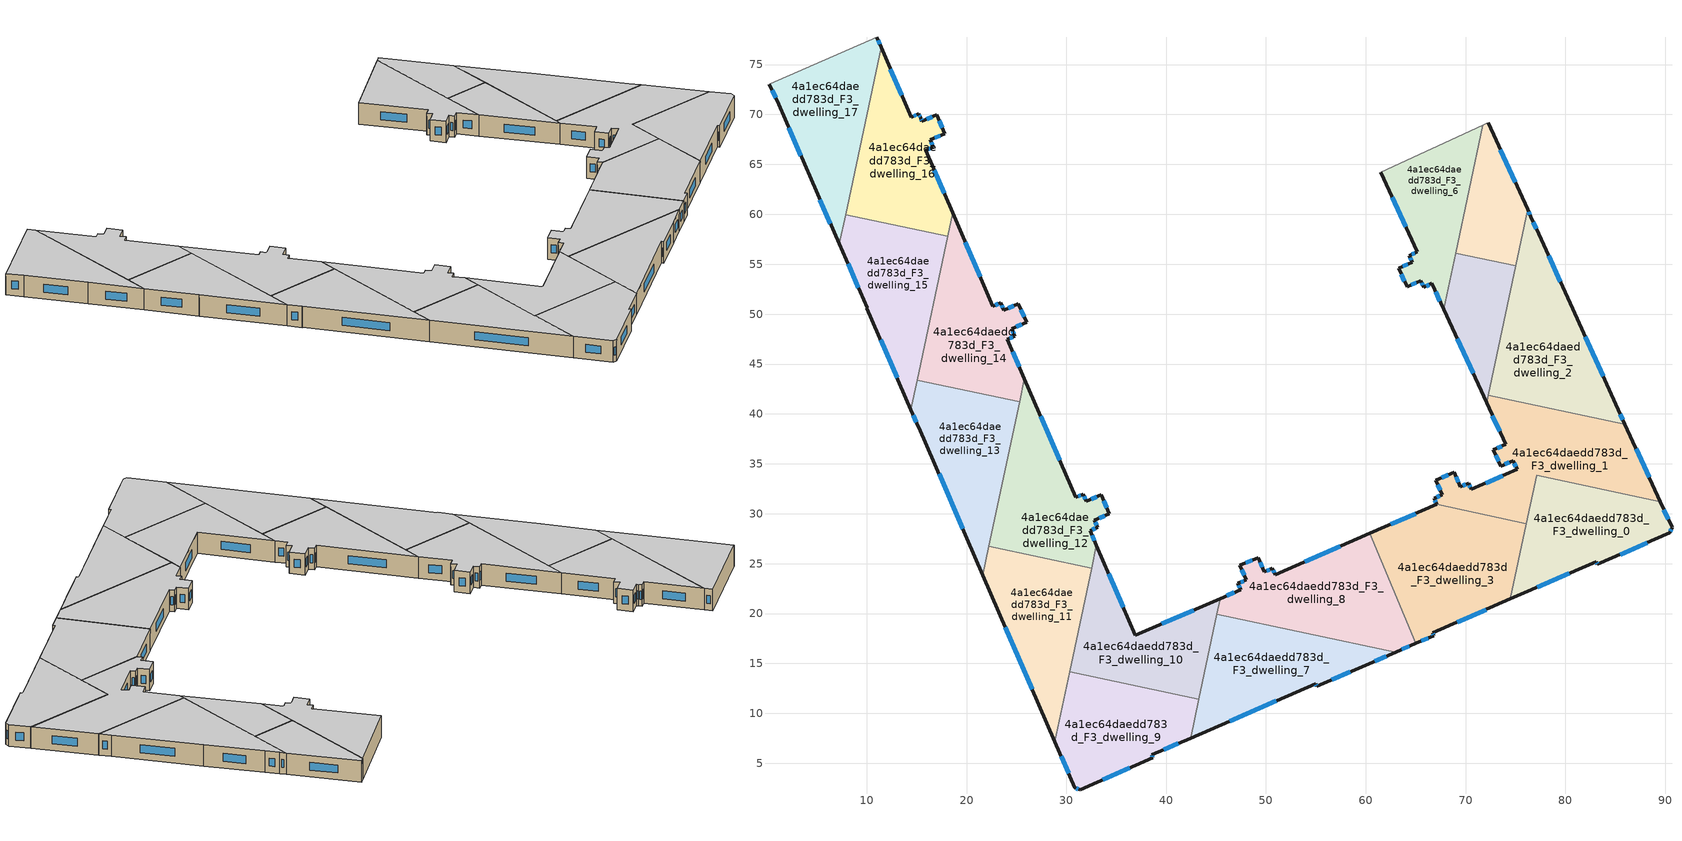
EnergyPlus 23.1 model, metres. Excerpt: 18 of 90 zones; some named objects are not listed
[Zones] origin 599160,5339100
4a1ec64daedd783d_F3_dwelling_0
 floor to 4a1ec64daedd783d_F2_dwelling_0 (EU_floor_Construction): 89.51,31.21 90.68,28.65 90.45,28.08 83.2,24.92 83.09,25.2 74.5,21.46 77.12,33.83 z9
 wall outside (EU_wall_Construction): 74.5,21.46 83.09,25.2 83.2,24.92 90.45,28.08 90.68,28.65 89.51,31.21 z9:12
 wall to 4a1ec64daedd783d_F3_dwelling_1 (EU_wall_Construction): 89.51,31.21 77.12,33.83 76.1,29.02 z9:12
 wall to 4a1ec64daedd783d_F3_dwelling_3 (EU_wall_Construction): 76.1,29.02 74.5,21.46 z9:12
 window (EU_Window_Construction): 90.31,29.45 89.88,30.4 / 90.52,28.26 90.61,28.47 / 85.47,25.91 88.18,27.09 / 83.13,25.11 83.17,25.01 / 77.19,22.64 80.4,24.03 z9.94:11.06
 ceiling to 4a1ec64daedd783d_F4_dwelling_0 (EU_floor_Construction): 90.45,28.08 90.68,28.65 89.51,31.21 77.12,33.83 74.5,21.46 83.09,25.2 83.2,24.92 z12
4a1ec64daedd783d_F3_dwelling_1
 floor to 4a1ec64daedd783d_F2_dwelling_1 (EU_floor_Construction): 85.96,38.96 89.51,31.21 77.12,33.83 76.1,29.02 67.09,30.93 67.11,30.94 66.84,31.57 67.65,31.92 67.02,33.37 68.85,34.16 69.48,32.72 70.29,33.07 70.56,32.45 75.16,34.44 74.75,35.33 73.53,34.77 72.79,36.39 74.01,36.95 72.1,41.12 72.26,41.87 z9
 wall outside (EU_wall_Construction): 72.1,41.12 74.01,36.95 72.79,36.39 73.53,34.77 74.75,35.33 75.16,34.44 70.56,32.45 70.29,33.07 69.48,32.72 68.85,34.16 67.02,33.37 67.65,31.92 66.84,31.57 67.11,30.94 67.09,30.93 / 89.51,31.21 85.96,38.96 z9:12
 wall to 4a1ec64daedd783d_F3_dwelling_2 (EU_wall_Construction): 85.96,38.96 72.26,41.87 z9:12
 wall to 4a1ec64daedd783d_F3_dwelling_3 (EU_wall_Construction): 67.09,30.93 76.1,29.02 z9:12
 wall to 4a1ec64daedd783d_F3_dwelling_4 (EU_wall_Construction): 72.26,41.87 72.1,41.12 z9:12
 window (EU_Window_Construction): 67.39,31.81 67.09,31.68 / 67.22,32.91 67.45,32.37 / 68.28,33.91 67.59,33.62 / 69.28,33.17 69.05,33.71 / 70.04,32.96 69.73,32.83 / 70.48,32.64 70.38,32.87 / 73.72,33.82 72,33.07 / 74.88,35.05 75.03,34.72 / 73.92,34.94 74.37,35.15 / 73.02,35.89 73.3,35.28 / 73.62,36.78 73.17,36.57 / 72.69,39.81 73.41,38.26 / 88.4,33.64 87.07,36.53 / 66.92,31.37 67.02,31.14 z9.94:11.06
 ceiling to 4a1ec64daedd783d_F4_dwelling_1 (EU_floor_Construction): 89.51,31.21 85.96,38.96 72.26,41.87 72.1,41.12 74.01,36.95 72.79,36.39 73.53,34.77 74.75,35.33 75.16,34.44 70.56,32.45 70.29,33.07 69.48,32.72 68.85,34.16 67.02,33.37 67.65,31.92 66.84,31.57 67.11,30.94 67.09,30.93 76.1,29.02 77.12,33.83 z12
4a1ec64daedd783d_F3_dwelling_10
 floor to 4a1ec64daedd783d_F2_dwelling_10 (EU_floor_Construction): 45.41,21.5 43.27,11.42 30.33,14.16 33.02,26.83 36.92,17.8 z9
 wall outside (EU_wall_Construction): 45.41,21.5 36.92,17.8 33.02,26.83 z9:12
 wall to 4a1ec64daedd783d_F3_dwelling_9 (EU_wall_Construction): 30.33,14.16 43.27,11.42 z9:12
 wall to 4a1ec64daedd783d_F3_dwelling_7 (EU_wall_Construction): 43.27,11.42 45.08,19.92 z9:12
 wall to 4a1ec64daedd783d_F3_dwelling_11 (EU_wall_Construction): 32.53,24.55 30.33,14.16 z9:12
 wall to 4a1ec64daedd783d_F3_dwelling_12 (EU_wall_Construction): 33.02,26.83 32.53,24.55 z9:12
 wall to 4a1ec64daedd783d_F3_dwelling_8 (EU_wall_Construction): 45.08,19.92 45.41,21.5 z9:12
 window (EU_Window_Construction): 42.75,20.34 39.58,18.96 / 35.7,20.63 34.24,24 z9.94:11.06
 ceiling to 4a1ec64daedd783d_F4_dwelling_10 (EU_floor_Construction): 43.27,11.42 45.41,21.5 36.92,17.8 33.02,26.83 30.33,14.16 z12
4a1ec64daedd783d_F3_dwelling_11
 floor to 4a1ec64daedd783d_F2_dwelling_11 (EU_floor_Construction): 32.53,24.54 28.85,7.17 21.64,23.85 22.25,26.72 z9
 wall outside (EU_wall_Construction): 21.64,23.85 28.85,7.17 z9:12
 wall to 4a1ec64daedd783d_F3_dwelling_12 (EU_wall_Construction): 32.53,24.54 22.25,26.72 z9:12
 wall to 4a1ec64daedd783d_F3_dwelling_13 (EU_wall_Construction): 22.25,26.72 21.64,23.85 z9:12
 wall to 4a1ec64daedd783d_F3_dwelling_9 (EU_wall_Construction): 28.85,7.17 30.33,14.16 z9:12
 window (EU_Window_Construction): 23.9,18.63 26.59,12.4 z9.94:11.06
 ceiling to 4a1ec64daedd783d_F4_dwelling_11 (EU_floor_Construction): 28.85,7.17 32.53,24.54 22.25,26.72 21.64,23.85 z12
4a1ec64daedd783d_F3_dwelling_12
 floor to 4a1ec64daedd783d_F2_dwelling_12 (EU_floor_Construction): 25.81,43.5 30.94,31.64 31.7,31.97 32.01,31.24 33.49,31.88 34.3,30.01 32.82,29.37 33.14,28.64 32.38,28.31 33.02,26.83 32.53,24.54 22.25,26.72 z9
 wall outside (EU_wall_Construction): 33.02,26.83 32.38,28.31 33.14,28.64 32.82,29.37 34.3,30.01 33.49,31.88 32.01,31.24 31.7,31.97 30.94,31.64 25.81,43.5 z9:12
 wall to 4a1ec64daedd783d_F3_dwelling_14 (EU_wall_Construction): 25.81,43.5 25.32,41.2 z9:12
 wall to 4a1ec64daedd783d_F3_dwelling_13 (EU_wall_Construction): 25.32,41.2 22.25,26.73 z9:12
 window (EU_Window_Construction): 31.46,31.87 31.17,31.74 / 31.91,31.47 31.79,31.74 / 33.03,31.68 32.47,31.44 / 34.05,30.59 33.74,31.29 / 33.28,29.57 33.84,29.81 / 33.04,28.87 32.92,29.14 / 32.61,28.41 32.9,28.54 / 32.82,27.3 32.58,27.85 / 29.33,35.36 27.41,39.78 z9.94:11.06
 ceiling to 4a1ec64daedd783d_F4_dwelling_12 (EU_floor_Construction): 32.53,24.54 33.02,26.83 32.38,28.31 33.14,28.64 32.82,29.37 34.3,30.01 33.49,31.88 32.01,31.24 31.7,31.97 30.94,31.64 25.81,43.5 22.25,26.72 z12
4a1ec64daedd783d_F3_dwelling_13
 floor to 4a1ec64daedd783d_F2_dwelling_13 (EU_floor_Construction): 25.32,41.2 21.64,23.85 15.24,38.66 15.19,38.63 14.42,40.41 15.05,43.38 z9
 wall outside (EU_wall_Construction): 14.42,40.41 15.19,38.63 15.24,38.66 21.64,23.85 z9:12
 wall to 4a1ec64daedd783d_F3_dwelling_14 (EU_wall_Construction): 25.32,41.2 15.05,43.38 z9:12
 wall to 4a1ec64daedd783d_F3_dwelling_15 (EU_wall_Construction): 15.05,43.38 14.42,40.41 z9:12
 window (EU_Window_Construction): 17.25,34.02 19.63,28.5 / 14.66,39.85 14.95,39.19 z9.94:11.06
 ceiling to 4a1ec64daedd783d_F4_dwelling_13 (EU_floor_Construction): 21.64,23.85 25.32,41.2 15.05,43.38 14.42,40.41 15.19,38.63 15.24,38.66 z12
4a1ec64daedd783d_F3_dwelling_14
 floor to 4a1ec64daedd783d_F2_dwelling_14 (EU_floor_Construction): 18.61,60.14 22.65,50.79 23.41,51.12 23.73,50.4 25.2,51.04 26.02,49.16 24.54,48.52 24.85,47.79 24.09,47.47 25.81,43.5 25.32,41.2 15.05,43.38 z9
 wall outside (EU_wall_Construction): 25.81,43.5 24.09,47.47 24.85,47.79 24.54,48.52 26.02,49.16 25.2,51.04 23.73,50.4 23.41,51.12 22.65,50.79 18.61,60.14 z9:12
 wall to 4a1ec64daedd783d_F3_dwelling_16 (EU_wall_Construction): 18.61,60.14 18.11,57.78 z9:12
 wall to 4a1ec64daedd783d_F3_dwelling_15 (EU_wall_Construction): 18.11,57.78 15.05,43.38 z9:12
 window (EU_Window_Construction): 23.17,51.02 22.89,50.9 / 23.63,50.62 23.51,50.9 / 24.74,50.84 24.19,50.6 / 25.76,49.75 25.46,50.45 / 25,48.72 25.55,48.96 / 24.75,48.02 24.63,48.29 / 24.33,47.57 24.61,47.69 / 25.27,44.75 24.63,46.22 / 21.38,53.73 19.88,57.21 z9.94:11.06
 ceiling to 4a1ec64daedd783d_F4_dwelling_14 (EU_floor_Construction): 25.32,41.2 25.81,43.5 24.09,47.47 24.85,47.79 24.54,48.52 26.02,49.16 25.2,51.04 23.73,50.4 23.41,51.12 22.65,50.79 18.61,60.14 15.05,43.38 z12
4a1ec64daedd783d_F3_dwelling_15
 floor to 4a1ec64daedd783d_F2_dwelling_15 (EU_floor_Construction): 18.11,57.79 14.42,40.41 10.01,50.61 10.05,50.63 7.26,57.03 7.88,59.96 z9
 wall outside (EU_wall_Construction): 7.26,57.03 10.05,50.63 10.01,50.61 14.42,40.41 z9:12
 wall to 4a1ec64daedd783d_F3_dwelling_16 (EU_wall_Construction): 18.11,57.79 7.88,59.96 z9:12
 wall to 4a1ec64daedd783d_F3_dwelling_17 (EU_wall_Construction): 7.88,59.96 7.26,57.03 z9:12
 window (EU_Window_Construction): 11.39,47.41 13.04,43.6 / 8.13,55.02 9.17,52.64 z9.94:11.06
 ceiling to 4a1ec64daedd783d_F4_dwelling_15 (EU_floor_Construction): 14.42,40.41 18.11,57.79 7.88,59.96 7.26,57.03 10.05,50.63 10.01,50.61 z12
4a1ec64daedd783d_F3_dwelling_16
 floor to 4a1ec64daedd783d_F2_dwelling_16 (EU_floor_Construction): 17.02,69.97 17.83,68.09 16.35,67.45 16.66,66.73 15.91,66.4 18.61,60.14 18.11,57.79 7.88,59.96 11.44,76.73 14.46,69.73 15.22,70.05 15.4,69.64 15.54,69.33 z9
 wall outside (EU_wall_Construction): 18.61,60.14 15.91,66.4 16.66,66.73 16.35,67.45 17.83,68.09 17.02,69.97 15.54,69.33 15.4,69.64 15.22,70.05 14.46,69.73 11.44,76.73 z9:12
 wall to 4a1ec64daedd783d_F3_dwelling_17 (EU_wall_Construction): 11.44,76.73 7.88,59.96 z9:12
 window (EU_Window_Construction): 14.99,69.95 14.7,69.83 / 15.35,69.77 15.28,69.92 / 15.5,69.43 15.44,69.54 / 16.55,69.77 16,69.53 / 17.57,68.68 17.27,69.38 / 16.81,67.65 17.36,67.89 / 16.56,66.95 16.45,67.23 / 16.14,66.5 16.43,66.62 / 17.76,62.1 16.75,64.44 / 13.51,71.92 12.39,74.53 z9.94:11.06
 ceiling to 4a1ec64daedd783d_F4_dwelling_16 (EU_floor_Construction): 18.11,57.79 18.61,60.14 15.91,66.4 16.66,66.73 16.35,67.45 17.83,68.09 17.02,69.97 15.54,69.33 15.4,69.64 15.22,70.05 14.46,69.73 11.44,76.73 7.88,59.96 z12
4a1ec64daedd783d_F3_dwelling_17
 floor to 4a1ec64daedd783d_F2_dwelling_17 (EU_floor_Construction): 11,77.73 11.44,76.73 7.26,57.03 4.43,63.51 1.18,71.02 0.26,73.04 0.32,73.06 z9
 wall outside (EU_wall_Construction): 11.44,76.73 11,77.73 / 0.26,73.04 1.18,71.02 4.43,63.51 7.26,57.03 z9:12
 wall adiabatic (EU_wall_Construction): 11,77.73 0.32,73.06 0.26,73.04 z9:12
 window (EU_Window_Construction): 11.3,77.04 11.14,77.42 / 5.32,61.48 6.37,59.06 / 2.2,68.67 3.41,65.87 / 0.55,72.41 0.89,71.65 z9.94:11.06
 ceiling to 4a1ec64daedd783d_F4_dwelling_17 (EU_floor_Construction): 7.26,57.03 11.44,76.73 11,77.73 0.32,73.06 0.26,73.04 1.18,71.02 4.43,63.51 z12
4a1ec64daedd783d_F3_dwelling_2
 floor to 4a1ec64daedd783d_F2_dwelling_2 (EU_floor_Construction): 77.31,58.03 80.49,51.08 85.3,40.42 85.96,38.96 72.26,41.87 76.2,60.49 76.54,59.75 z9
 wall outside (EU_wall_Construction): 85.96,38.96 85.3,40.42 80.49,51.08 77.31,58.03 76.54,59.75 76.2,60.49 z9:12
 wall to 4a1ec64daedd783d_F3_dwelling_5 (EU_wall_Construction): 76.2,60.49 75.01,54.84 z9:12
 wall to 4a1ec64daedd783d_F3_dwelling_4 (EU_wall_Construction): 75.01,54.84 72.26,41.87 z9:12
 window (EU_Window_Construction): 77.07,58.57 76.78,59.21 / 79.49,53.26 78.31,55.85 / 83.79,43.76 82,47.74 / 85.75,39.42 85.51,39.96 / 76.44,59.98 76.31,60.26 z9.94:11.06
 ceiling to 4a1ec64daedd783d_F4_dwelling_2 (EU_floor_Construction): 85.96,38.96 85.3,40.42 80.49,51.08 77.31,58.03 76.54,59.75 76.2,60.49 72.26,41.87 z12
4a1ec64daedd783d_F3_dwelling_3
 floor to 4a1ec64daedd783d_F2_dwelling_3 (EU_floor_Construction): 76.1,29.02 74.5,21.46 66.7,18.08 66.8,17.79 65.01,17.01 60.41,28.02 67.09,30.93 z9
 wall outside (EU_wall_Construction): 65.01,17.01 66.8,17.79 66.7,18.08 74.5,21.46 / 67.09,30.93 60.41,28.02 z9:12
 wall to 4a1ec64daedd783d_F3_dwelling_8 (EU_wall_Construction): 60.41,28.02 65.01,17.01 z9:12
 window (EU_Window_Construction): 69.14,19.14 72.05,20.4 / 66.77,17.88 66.73,17.99 / 65.57,17.25 66.24,17.54 / 65,30.02 62.5,28.94 z9.94:11.06
 ceiling to 4a1ec64daedd783d_F4_dwelling_3 (EU_floor_Construction): 74.5,21.46 76.1,29.02 67.09,30.93 60.41,28.02 65.01,17.01 66.8,17.79 66.7,18.08 z12
4a1ec64daedd783d_F3_dwelling_4
 floor to 4a1ec64daedd783d_F2_dwelling_4 (EU_floor_Construction): 75.01,54.84 72.1,41.12 67.8,50.48 69,56.11 z9
 wall outside (EU_wall_Construction): 67.8,50.48 72.1,41.12 z9:12
 wall to 4a1ec64daedd783d_F3_dwelling_5 (EU_wall_Construction): 75.01,54.84 69,56.11 z9:12
 wall to 4a1ec64daedd783d_F3_dwelling_6 (EU_wall_Construction): 69,56.11 67.8,50.48 z9:12
 window (EU_Window_Construction): 69.15,47.54 70.75,44.05 z9.94:11.06
 ceiling to 4a1ec64daedd783d_F4_dwelling_4 (EU_floor_Construction): 72.1,41.12 75.01,54.84 69,56.11 67.8,50.48 z12
4a1ec64daedd783d_F3_dwelling_5
 floor to 4a1ec64daedd783d_F2_dwelling_5 (EU_floor_Construction): 72.26,69.16 76.2,60.49 75.01,54.84 69,56.11 71.71,68.92 72.14,69.11 z9
 wall outside (EU_wall_Construction): 76.2,60.49 72.26,69.16 z9:12
 wall adiabatic (EU_wall_Construction): 72.26,69.16 72.14,69.11 71.71,68.92 z9:12
 wall to 4a1ec64daedd783d_F3_dwelling_6 (EU_wall_Construction): 71.71,68.92 69,56.11 z9:12
 window (EU_Window_Construction): 74.97,63.21 73.49,66.44 z9.94:11.06
 ceiling to 4a1ec64daedd783d_F4_dwelling_5 (EU_floor_Construction): 75.01,54.84 76.2,60.49 72.26,69.16 72.14,69.11 71.71,68.92 69,56.11 z12
4a1ec64daedd783d_F3_dwelling_6
 floor to 4a1ec64daedd783d_F2_dwelling_6 (EU_floor_Construction): 71.71,68.92 67.8,50.48 66.61,53.07 65.79,52.69 65.49,53.36 64.13,52.73 63.29,54.58 64.64,55.2 64.34,55.86 65.16,56.24 61.5,64.23 z9
 wall outside (EU_wall_Construction): 61.5,64.23 65.16,56.24 64.34,55.86 64.64,55.2 63.29,54.58 64.13,52.73 65.49,53.36 65.79,52.69 66.61,53.07 67.8,50.48 z9:12
 wall adiabatic (EU_wall_Construction): 71.71,68.92 61.5,64.23 z9:12
 window (EU_Window_Construction): 63.55,54 63.87,53.31 / 64.22,55 63.71,54.77 / 64.43,55.65 64.55,55.41 / 64.9,56.12 64.6,55.98 / 62.65,61.73 64.01,58.74 / 66.99,52.26 67.43,51.29 / 66.05,52.81 66.36,52.95 / 65.58,53.15 65.7,52.9 / 64.56,52.93 65.06,53.16 z9.94:11.06
 ceiling to 4a1ec64daedd783d_F4_dwelling_6 (EU_floor_Construction): 67.8,50.48 71.71,68.92 61.5,64.23 65.16,56.24 64.34,55.86 64.64,55.2 63.29,54.58 64.13,52.73 65.49,53.36 65.79,52.69 66.61,53.07 z12
4a1ec64daedd783d_F3_dwelling_7
 floor to 4a1ec64daedd783d_F2_dwelling_7 (EU_floor_Construction): 62.98,16.13 59.98,14.82 55.07,12.7 54.97,12.97 42.45,7.52 45.07,19.92 z9
 wall outside (EU_wall_Construction): 42.45,7.52 54.97,12.97 55.07,12.7 59.98,14.82 62.98,16.13 z9:12
 wall to 4a1ec64daedd783d_F3_dwelling_8 (EU_wall_Construction): 62.98,16.13 45.07,19.92 z9:12
 wall to 4a1ec64daedd783d_F3_dwelling_9 (EU_wall_Construction): 43.27,11.42 42.45,7.52 z9:12
 window (EU_Window_Construction): 60.92,15.23 62.04,15.72 / 56.61,13.36 58.44,14.16 / 55,12.89 55.04,12.79 / 46.37,9.23 51.04,11.27 z9.94:11.06
 ceiling to 4a1ec64daedd783d_F4_dwelling_7 (EU_floor_Construction): 59.98,14.82 62.98,16.13 45.07,19.92 42.45,7.52 54.97,12.97 55.07,12.7 z12
4a1ec64daedd783d_F3_dwelling_8
 floor to 4a1ec64daedd783d_F2_dwelling_8 (EU_floor_Construction): 60.41,28.02 65.01,17.01 62.98,16.13 45.07,19.92 45.41,21.5 47.47,22.39 47.2,23.02 48.01,23.37 47.38,24.82 49.21,25.62 49.84,24.17 50.65,24.52 50.93,23.9 z9
 wall outside (EU_wall_Construction): 60.41,28.02 50.93,23.9 50.65,24.52 49.84,24.17 49.21,25.62 47.38,24.82 48.01,23.37 47.2,23.02 47.47,22.39 45.41,21.5 / 62.98,16.13 65.01,17.01 z9:12
 window (EU_Window_Construction): 48.64,25.37 47.95,25.07 / 49.64,24.62 49.41,25.16 / 50.4,24.41 50.09,24.28 / 50.84,24.09 50.74,24.33 / 57.44,26.73 53.9,25.19 / 63.62,16.4 64.38,16.73 / 46.82,22.11 46.05,21.78 / 47.28,22.82 47.38,22.59 / 47.75,23.26 47.45,23.13 / 47.58,24.37 47.81,23.83 z9.94:11.06
 ceiling to 4a1ec64daedd783d_F4_dwelling_8 (EU_floor_Construction): 65.01,17.01 60.41,28.02 50.93,23.9 50.65,24.52 49.84,24.17 49.21,25.62 47.38,24.82 48.01,23.37 47.2,23.02 47.47,22.39 45.41,21.5 45.07,19.92 62.98,16.13 z12
4a1ec64daedd783d_F3_dwelling_9
 floor to 4a1ec64daedd783d_F2_dwelling_9 (EU_floor_Construction): 43.27,11.42 42.45,7.52 38.57,5.84 38.66,5.54 31.38,2.36 30.85,2.54 28.85,7.17 30.33,14.16 z9
 wall outside (EU_wall_Construction): 28.85,7.17 30.85,2.54 31.38,2.36 38.66,5.54 38.57,5.84 42.45,7.52 z9:12
 window (EU_Window_Construction): 39.78,6.37 41.23,6.99 / 38.63,5.63 38.6,5.74 / 33.66,3.35 36.38,4.54 / 31.02,2.48 31.21,2.41 / 29.47,5.72 30.22,3.99 z9.94:11.06
 ceiling to 4a1ec64daedd783d_F4_dwelling_9 (EU_floor_Construction): 42.45,7.52 43.27,11.42 30.33,14.16 28.85,7.17 30.85,2.54 31.38,2.36 38.66,5.54 38.57,5.84 z12
[Building]
EU S2 Campaign: North Axis=0; Terrain=City; Solar Distribution=FullExterior
[Site:Location]
Vienna: Latitude=48; Longitude=16.5; Time Zone=1; Elevation=183
[SizingPeriod:WeatherFileDays]
AnnualSizingPeriod: Begin Month=1; Begin Day of Month=1; End Month=12; End Day of Month=31; Day of Week for Start Day=Monday; Use Weather File Daylight Saving Period=No; Use Weather File Rain and Snow Indicators=No
[MATERIAL]
EU_InternalMass_Material: Roughness=MediumRough; Thickness=0.1; Conductivity=1; Density=1800; Specific Heat=900; Thermal Absorptance=0.9; Solar Absorptance=0.7; Visible Absorptance=0.7
[MATERIAL:NOMASS] Roughness=MediumRough; Thermal Absorptance=0.9; Solar Absorptance=0.7; Visible Absorptance=0.7
Name | Thermal Resistance
EU_wall_NoMass | 0.914258
EU_floor_NoMass | 1.09711
[WINDOWMATERIAL:SIMPLEGLAZINGSYSTEM]
EU_Window_SimpleGlazing: UFactor=2.09642; Solar Heat Gain Coefficient=0.65; Visible Transmittance=0.65
[CONSTRUCTION]
EU_wall_Construction: EU_wall_NoMass
EU_floor_Construction: EU_floor_NoMass
EU_Window_Construction: EU_Window_SimpleGlazing
EU_InternalMass_Construction: EU_InternalMass_Material
[ZONE] Type=1; Multiplier=1; Ceiling Height=autocalculate; Floor Area=autocalculate; Part of Total Floor Area=Yes
Name | Volume
4a1ec64daedd783d_F3_dwelling_0 | 325.647
4a1ec64daedd783d_F3_dwelling_1 | 408.702
4a1ec64daedd783d_F3_dwelling_10 | 325.064
4a1ec64daedd783d_F3_dwelling_11 | 326.219
4a1ec64daedd783d_F3_dwelling_12 | 326.174
4a1ec64daedd783d_F3_dwelling_13 | 325.652
4a1ec64daedd783d_F3_dwelling_14 | 325.607
4a1ec64daedd783d_F3_dwelling_15 | 325.638
4a1ec64daedd783d_F3_dwelling_16 | 325.633
4a1ec64daedd783d_F3_dwelling_17 | 325.603
4a1ec64daedd783d_F3_dwelling_2 | 400.353
4a1ec64daedd783d_F3_dwelling_3 | 418.328
4a1ec64daedd783d_F3_dwelling_4 | 182.31
4a1ec64daedd783d_F3_dwelling_5 | 182.321
4a1ec64daedd783d_F3_dwelling_6 | 273.592
4a1ec64daedd783d_F3_dwelling_7 | 345.525
4a1ec64daedd783d_F3_dwelling_8 | 393.91
4a1ec64daedd783d_F3_dwelling_9 | 325.06
[INTERNALMASS] Construction=EU_InternalMass_Construction
Name | Zone or ZoneList | Surface Area
4a1ec64daedd783d_F3_dwelling_0_EU_InternalMass | 4a1ec64daedd783d_F3_dwelling_0 | 108.548
4a1ec64daedd783d_F3_dwelling_1_EU_InternalMass | 4a1ec64daedd783d_F3_dwelling_1 | 136.229
4a1ec64daedd783d_F3_dwelling_2_EU_InternalMass | 4a1ec64daedd783d_F3_dwelling_2 | 133.452
4a1ec64daedd783d_F3_dwelling_3_EU_InternalMass | 4a1ec64daedd783d_F3_dwelling_3 | 139.453
4a1ec64daedd783d_F3_dwelling_4_EU_InternalMass | 4a1ec64daedd783d_F3_dwelling_4 | 60.7695
4a1ec64daedd783d_F3_dwelling_5_EU_InternalMass | 4a1ec64daedd783d_F3_dwelling_5 | 60.7738
4a1ec64daedd783d_F3_dwelling_6_EU_InternalMass | 4a1ec64daedd783d_F3_dwelling_6 | 91.195
4a1ec64daedd783d_F3_dwelling_7_EU_InternalMass | 4a1ec64daedd783d_F3_dwelling_7 | 115.174
4a1ec64daedd783d_F3_dwelling_8_EU_InternalMass | 4a1ec64daedd783d_F3_dwelling_8 | 131.295
4a1ec64daedd783d_F3_dwelling_9_EU_InternalMass | 4a1ec64daedd783d_F3_dwelling_9 | 108.354
4a1ec64daedd783d_F3_dwelling_10_EU_InternalMass | 4a1ec64daedd783d_F3_dwelling_10 | 108.354
4a1ec64daedd783d_F3_dwelling_11_EU_InternalMass | 4a1ec64daedd783d_F3_dwelling_11 | 108.738
4a1ec64daedd783d_F3_dwelling_12_EU_InternalMass | 4a1ec64daedd783d_F3_dwelling_12 | 108.725
4a1ec64daedd783d_F3_dwelling_13_EU_InternalMass | 4a1ec64daedd783d_F3_dwelling_13 | 108.552
4a1ec64daedd783d_F3_dwelling_14_EU_InternalMass | 4a1ec64daedd783d_F3_dwelling_14 | 108.534
4a1ec64daedd783d_F3_dwelling_15_EU_InternalMass | 4a1ec64daedd783d_F3_dwelling_15 | 108.547
4a1ec64daedd783d_F3_dwelling_16_EU_InternalMass | 4a1ec64daedd783d_F3_dwelling_16 | 108.544
4a1ec64daedd783d_F3_dwelling_17_EU_InternalMass | 4a1ec64daedd783d_F3_dwelling_17 | 108.534
[OTHEREQUIPMENT] Fuel Type=Electricity; Design Level Calculation Method=Watts/Area; Power per Zone Floor Area=1; Fraction Latent=0; Fraction Radiant=0; Fraction Lost=0; Carbon Dioxide Generation Rate=0; EndUse Subcategory=EU_Step8_InternalGains
Name | Zone or ZoneList or Space or SpaceList | Schedule
EU_Step8_InternalGain_4a1ec64daedd783d_F3_dwelling_0_f000 | 4a1ec64daedd783d_F3_dwelling_0 | EU_Step8_GainSchedule_4a1ec64daedd783d_F3_dwelling_0_f000
EU_Step8_InternalGain_4a1ec64daedd783d_F3_dwelling_1_f000 | 4a1ec64daedd783d_F3_dwelling_1 | EU_Step8_GainSchedule_4a1ec64daedd783d_F3_dwelling_1_f000
EU_Step8_InternalGain_4a1ec64daedd783d_F3_dwelling_2_f000 | 4a1ec64daedd783d_F3_dwelling_2 | EU_Step8_GainSchedule_4a1ec64daedd783d_F3_dwelling_2_f000
EU_Step8_InternalGain_4a1ec64daedd783d_F3_dwelling_3_f000 | 4a1ec64daedd783d_F3_dwelling_3 | EU_Step8_GainSchedule_4a1ec64daedd783d_F3_dwelling_3_f000
EU_Step8_InternalGain_4a1ec64daedd783d_F3_dwelling_4_f000 | 4a1ec64daedd783d_F3_dwelling_4 | EU_Step8_GainSchedule_4a1ec64daedd783d_F3_dwelling_4_f000
EU_Step8_InternalGain_4a1ec64daedd783d_F3_dwelling_5_f000 | 4a1ec64daedd783d_F3_dwelling_5 | EU_Step8_GainSchedule_4a1ec64daedd783d_F3_dwelling_5_f000
EU_Step8_InternalGain_4a1ec64daedd783d_F3_dwelling_6_f000 | 4a1ec64daedd783d_F3_dwelling_6 | EU_Step8_GainSchedule_4a1ec64daedd783d_F3_dwelling_6_f000
EU_Step8_InternalGain_4a1ec64daedd783d_F3_dwelling_7_f000 | 4a1ec64daedd783d_F3_dwelling_7 | EU_Step8_GainSchedule_4a1ec64daedd783d_F3_dwelling_7_f000
EU_Step8_InternalGain_4a1ec64daedd783d_F3_dwelling_8_f000 | 4a1ec64daedd783d_F3_dwelling_8 | EU_Step8_GainSchedule_4a1ec64daedd783d_F3_dwelling_8_f000
EU_Step8_InternalGain_4a1ec64daedd783d_F3_dwelling_9_f000 | 4a1ec64daedd783d_F3_dwelling_9 | EU_Step8_GainSchedule_4a1ec64daedd783d_F3_dwelling_9_f000
EU_Step8_InternalGain_4a1ec64daedd783d_F3_dwelling_10_f000 | 4a1ec64daedd783d_F3_dwelling_10 | EU_Step8_GainSchedule_4a1ec64daedd783d_F3_dwelling_10_f000
EU_Step8_InternalGain_4a1ec64daedd783d_F3_dwelling_11_f000 | 4a1ec64daedd783d_F3_dwelling_11 | EU_Step8_GainSchedule_4a1ec64daedd783d_F3_dwelling_11_f000
EU_Step8_InternalGain_4a1ec64daedd783d_F3_dwelling_12_f000 | 4a1ec64daedd783d_F3_dwelling_12 | EU_Step8_GainSchedule_4a1ec64daedd783d_F3_dwelling_12_f000
EU_Step8_InternalGain_4a1ec64daedd783d_F3_dwelling_13_f000 | 4a1ec64daedd783d_F3_dwelling_13 | EU_Step8_GainSchedule_4a1ec64daedd783d_F3_dwelling_13_f000
EU_Step8_InternalGain_4a1ec64daedd783d_F3_dwelling_14_f000 | 4a1ec64daedd783d_F3_dwelling_14 | EU_Step8_GainSchedule_4a1ec64daedd783d_F3_dwelling_14_f000
EU_Step8_InternalGain_4a1ec64daedd783d_F3_dwelling_15_f000 | 4a1ec64daedd783d_F3_dwelling_15 | EU_Step8_GainSchedule_4a1ec64daedd783d_F3_dwelling_15_f000
EU_Step8_InternalGain_4a1ec64daedd783d_F3_dwelling_16_f000 | 4a1ec64daedd783d_F3_dwelling_16 | EU_Step8_GainSchedule_4a1ec64daedd783d_F3_dwelling_16_f000
EU_Step8_InternalGain_4a1ec64daedd783d_F3_dwelling_17_f000 | 4a1ec64daedd783d_F3_dwelling_17 | EU_Step8_GainSchedule_4a1ec64daedd783d_F3_dwelling_17_f000
[ZONEVENTILATION:DESIGNFLOWRATE] Schedule=EU_AlwaysOn; Design Flow Rate Calculation Method=AirChanges/Hour; Air Changes per Hour=0.546891; Ventilation Type=Natural; Fan Pressure Rise=0; Fan Total Efficiency=1; Constant Term Coefficient=1; Temperature Term Coefficient=0; Velocity Term Coefficient=0; Velocity Squared Term Coefficient=0; Minimum Indoor Temperature=-100; Maximum Indoor Temperature=100; Delta Temperature=-100; Minimum Outdoor Temperature=-100; Maximum Outdoor Temperature=100; Maximum Wind Speed=40
Name | Zone or ZoneList or Space or SpaceList
EU_ConstantAir_4a1ec64daedd783d_F3_dwelling_0 | 4a1ec64daedd783d_F3_dwelling_0
EU_ConstantAir_4a1ec64daedd783d_F3_dwelling_1 | 4a1ec64daedd783d_F3_dwelling_1
EU_ConstantAir_4a1ec64daedd783d_F3_dwelling_2 | 4a1ec64daedd783d_F3_dwelling_2
EU_ConstantAir_4a1ec64daedd783d_F3_dwelling_3 | 4a1ec64daedd783d_F3_dwelling_3
EU_ConstantAir_4a1ec64daedd783d_F3_dwelling_4 | 4a1ec64daedd783d_F3_dwelling_4
EU_ConstantAir_4a1ec64daedd783d_F3_dwelling_5 | 4a1ec64daedd783d_F3_dwelling_5
EU_ConstantAir_4a1ec64daedd783d_F3_dwelling_6 | 4a1ec64daedd783d_F3_dwelling_6
EU_ConstantAir_4a1ec64daedd783d_F3_dwelling_7 | 4a1ec64daedd783d_F3_dwelling_7
EU_ConstantAir_4a1ec64daedd783d_F3_dwelling_8 | 4a1ec64daedd783d_F3_dwelling_8
EU_ConstantAir_4a1ec64daedd783d_F3_dwelling_9 | 4a1ec64daedd783d_F3_dwelling_9
EU_ConstantAir_4a1ec64daedd783d_F3_dwelling_10 | 4a1ec64daedd783d_F3_dwelling_10
EU_ConstantAir_4a1ec64daedd783d_F3_dwelling_11 | 4a1ec64daedd783d_F3_dwelling_11
EU_ConstantAir_4a1ec64daedd783d_F3_dwelling_12 | 4a1ec64daedd783d_F3_dwelling_12
EU_ConstantAir_4a1ec64daedd783d_F3_dwelling_13 | 4a1ec64daedd783d_F3_dwelling_13
EU_ConstantAir_4a1ec64daedd783d_F3_dwelling_14 | 4a1ec64daedd783d_F3_dwelling_14
EU_ConstantAir_4a1ec64daedd783d_F3_dwelling_15 | 4a1ec64daedd783d_F3_dwelling_15
EU_ConstantAir_4a1ec64daedd783d_F3_dwelling_16 | 4a1ec64daedd783d_F3_dwelling_16
EU_ConstantAir_4a1ec64daedd783d_F3_dwelling_17 | 4a1ec64daedd783d_F3_dwelling_17
[HVACTEMPLATE:ZONE:IDEALLOADSAIRSYSTEM] System Availability Schedule=EU_AlwaysOn; Maximum Heating Supply Air Temperature=50; Minimum Cooling Supply Air Temperature=13; Maximum Heating Supply Air Humidity Ratio=0.0156; Minimum Cooling Supply Air Humidity Ratio=0.0077; Heating Limit=NoLimit; Cooling Limit=NoLimit; Heating Availability Schedule=EU_AlwaysOn; Cooling Availability Schedule=EU_CoolingOff; Dehumidification Control Type=ConstantSensibleHeatRatio; Cooling Sensible Heat Ratio=0.7; Dehumidification Setpoint=60; Humidification Control Type=None; Humidification Setpoint=30; Outdoor Air Method=None; Outdoor Air Flow Rate per Person=0.00944; Outdoor Air Flow Rate per Zone Floor Area=0; Outdoor Air Flow Rate per Zone=0; Demand Controlled Ventilation Type=None; Outdoor Air Economizer Type=NoEconomizer; Heat Recovery Type=None; Sensible Heat Recovery Effectiveness=0.7; Latent Heat Recovery Effectiveness=0.65
Name | Template Thermostat
4a1ec64daedd783d_F3_dwelling_0 | EU_HeatOnly_4a1ec64daedd783d_F3_dwelling_0
4a1ec64daedd783d_F3_dwelling_1 | EU_HeatOnly_4a1ec64daedd783d_F3_dwelling_1
4a1ec64daedd783d_F3_dwelling_2 | EU_HeatOnly_4a1ec64daedd783d_F3_dwelling_2
4a1ec64daedd783d_F3_dwelling_3 | EU_HeatOnly_4a1ec64daedd783d_F3_dwelling_3
4a1ec64daedd783d_F3_dwelling_4 | EU_HeatOnly_4a1ec64daedd783d_F3_dwelling_4
4a1ec64daedd783d_F3_dwelling_5 | EU_HeatOnly_4a1ec64daedd783d_F3_dwelling_5
4a1ec64daedd783d_F3_dwelling_6 | EU_HeatOnly_4a1ec64daedd783d_F3_dwelling_6
4a1ec64daedd783d_F3_dwelling_7 | EU_HeatOnly_4a1ec64daedd783d_F3_dwelling_7
4a1ec64daedd783d_F3_dwelling_8 | EU_HeatOnly_4a1ec64daedd783d_F3_dwelling_8
4a1ec64daedd783d_F3_dwelling_9 | EU_HeatOnly_4a1ec64daedd783d_F3_dwelling_9
4a1ec64daedd783d_F3_dwelling_10 | EU_HeatOnly_4a1ec64daedd783d_F3_dwelling_10
4a1ec64daedd783d_F3_dwelling_11 | EU_HeatOnly_4a1ec64daedd783d_F3_dwelling_11
4a1ec64daedd783d_F3_dwelling_12 | EU_HeatOnly_4a1ec64daedd783d_F3_dwelling_12
4a1ec64daedd783d_F3_dwelling_13 | EU_HeatOnly_4a1ec64daedd783d_F3_dwelling_13
4a1ec64daedd783d_F3_dwelling_14 | EU_HeatOnly_4a1ec64daedd783d_F3_dwelling_14
4a1ec64daedd783d_F3_dwelling_15 | EU_HeatOnly_4a1ec64daedd783d_F3_dwelling_15
4a1ec64daedd783d_F3_dwelling_16 | EU_HeatOnly_4a1ec64daedd783d_F3_dwelling_16
4a1ec64daedd783d_F3_dwelling_17 | EU_HeatOnly_4a1ec64daedd783d_F3_dwelling_17
[SIZING:ZONE] Zone Cooling Design Supply Air Temperature Input Method=SupplyAirTemperature; Zone Cooling Design Supply Air Temperature=13; Zone Heating Design Supply Air Temperature Input Method=SupplyAirTemperature; Zone Heating Design Supply Air Temperature=50; Zone Cooling Design Supply Air Humidity Ratio=0.008; Zone Heating Design Supply Air Humidity Ratio=0.008; Cooling Design Air Flow Method=DesignDay; Cooling Design Air Flow Rate=0; Cooling Minimum Air Flow per Zone Floor Area=0.000762; Cooling Minimum Air Flow=0; Cooling Minimum Air Flow Fraction=0.2; Heating Design Air Flow Method=DesignDay; Heating Design Air Flow Rate=0; Heating Maximum Air Flow per Zone Floor Area=0.002032; Heating Maximum Air Flow=0.141576; Heating Maximum Air Flow Fraction=0.3; Account for Dedicated Outdoor Air System=No; Dedicated Outdoor Air System Control Strategy=NeutralSupplyAir; Dedicated Outdoor Air Low Setpoint Temperature for Design=autosize; Dedicated Outdoor Air High Setpoint Temperature for Design=autosize; Zone Load Sizing Method=Sensible Load Only No Latent Load; Zone Latent Cooling Design Supply Air Humidity Ratio Input Method=HumidityRatioDifference; Zone Cooling Design Supply Air Humidity Ratio Difference=0.005; Zone Latent Heating Design Supply Air Humidity Ratio Input Method=HumidityRatioDifference; Zone Humidification Design Supply Air Humidity Ratio Difference=0.005
4a1ec64daedd783d_F3_dwelling_0; 4a1ec64daedd783d_F3_dwelling_1; 4a1ec64daedd783d_F3_dwelling_2; 4a1ec64daedd783d_F3_dwelling_3; 4a1ec64daedd783d_F3_dwelling_4; 4a1ec64daedd783d_F3_dwelling_5; 4a1ec64daedd783d_F3_dwelling_6; 4a1ec64daedd783d_F3_dwelling_7; 4a1ec64daedd783d_F3_dwelling_8; 4a1ec64daedd783d_F3_dwelling_9; 4a1ec64daedd783d_F3_dwelling_10; 4a1ec64daedd783d_F3_dwelling_11; 4a1ec64daedd783d_F3_dwelling_12; 4a1ec64daedd783d_F3_dwelling_13; 4a1ec64daedd783d_F3_dwelling_14; 4a1ec64daedd783d_F3_dwelling_15; 4a1ec64daedd783d_F3_dwelling_16; 4a1ec64daedd783d_F3_dwelling_17
[SCHEDULE:CONSTANT]
Name | Hourly Value
EU_AlwaysOn | 1
EU_CoolingOff | 0
[SCHEDULE:FILE] Column Number=1; Rows to Skip at Top=0; Number of Hours of Data=8760; Column Separator=Comma; Interpolate to Timestep=No; Minutes per Item=60; Adjust Schedule for Daylight Savings=Yes
Name | File
EU_Step8_GainSchedule_4a1ec64daedd783d_F3_dwelling_0_f000 | ../../schedules/4a1ec64daedd783d/4a1ec64daedd783d_F3_dwelling_0_f000_gain.csv
EU_Step8_GainSchedule_4a1ec64daedd783d_F3_dwelling_1_f000 | ../../schedules/4a1ec64daedd783d/4a1ec64daedd783d_F3_dwelling_1_f000_gain.csv
EU_Step8_GainSchedule_4a1ec64daedd783d_F3_dwelling_2_f000 | ../../schedules/4a1ec64daedd783d/4a1ec64daedd783d_F3_dwelling_2_f000_gain.csv
EU_Step8_GainSchedule_4a1ec64daedd783d_F3_dwelling_3_f000 | ../../schedules/4a1ec64daedd783d/4a1ec64daedd783d_F3_dwelling_3_f000_gain.csv
EU_Step8_GainSchedule_4a1ec64daedd783d_F3_dwelling_4_f000 | ../../schedules/4a1ec64daedd783d/4a1ec64daedd783d_F3_dwelling_4_f000_gain.csv
EU_Step8_GainSchedule_4a1ec64daedd783d_F3_dwelling_5_f000 | ../../schedules/4a1ec64daedd783d/4a1ec64daedd783d_F3_dwelling_5_f000_gain.csv
EU_Step8_GainSchedule_4a1ec64daedd783d_F3_dwelling_6_f000 | ../../schedules/4a1ec64daedd783d/4a1ec64daedd783d_F3_dwelling_6_f000_gain.csv
EU_Step8_GainSchedule_4a1ec64daedd783d_F3_dwelling_7_f000 | ../../schedules/4a1ec64daedd783d/4a1ec64daedd783d_F3_dwelling_7_f000_gain.csv
EU_Step8_GainSchedule_4a1ec64daedd783d_F3_dwelling_8_f000 | ../../schedules/4a1ec64daedd783d/4a1ec64daedd783d_F3_dwelling_8_f000_gain.csv
EU_Step8_GainSchedule_4a1ec64daedd783d_F3_dwelling_9_f000 | ../../schedules/4a1ec64daedd783d/4a1ec64daedd783d_F3_dwelling_9_f000_gain.csv
EU_Step8_GainSchedule_4a1ec64daedd783d_F3_dwelling_10_f000 | ../../schedules/4a1ec64daedd783d/4a1ec64daedd783d_F3_dwelling_10_f000_gain.csv
EU_Step8_GainSchedule_4a1ec64daedd783d_F3_dwelling_11_f000 | ../../schedules/4a1ec64daedd783d/4a1ec64daedd783d_F3_dwelling_11_f000_gain.csv
EU_Step8_GainSchedule_4a1ec64daedd783d_F3_dwelling_12_f000 | ../../schedules/4a1ec64daedd783d/4a1ec64daedd783d_F3_dwelling_12_f000_gain.csv
EU_Step8_GainSchedule_4a1ec64daedd783d_F3_dwelling_13_f000 | ../../schedules/4a1ec64daedd783d/4a1ec64daedd783d_F3_dwelling_13_f000_gain.csv
EU_Step8_GainSchedule_4a1ec64daedd783d_F3_dwelling_14_f000 | ../../schedules/4a1ec64daedd783d/4a1ec64daedd783d_F3_dwelling_14_f000_gain.csv
EU_Step8_GainSchedule_4a1ec64daedd783d_F3_dwelling_15_f000 | ../../schedules/4a1ec64daedd783d/4a1ec64daedd783d_F3_dwelling_15_f000_gain.csv
EU_Step8_GainSchedule_4a1ec64daedd783d_F3_dwelling_16_f000 | ../../schedules/4a1ec64daedd783d/4a1ec64daedd783d_F3_dwelling_16_f000_gain.csv
EU_Step8_GainSchedule_4a1ec64daedd783d_F3_dwelling_17_f000 | ../../schedules/4a1ec64daedd783d/4a1ec64daedd783d_F3_dwelling_17_f000_gain.csv
